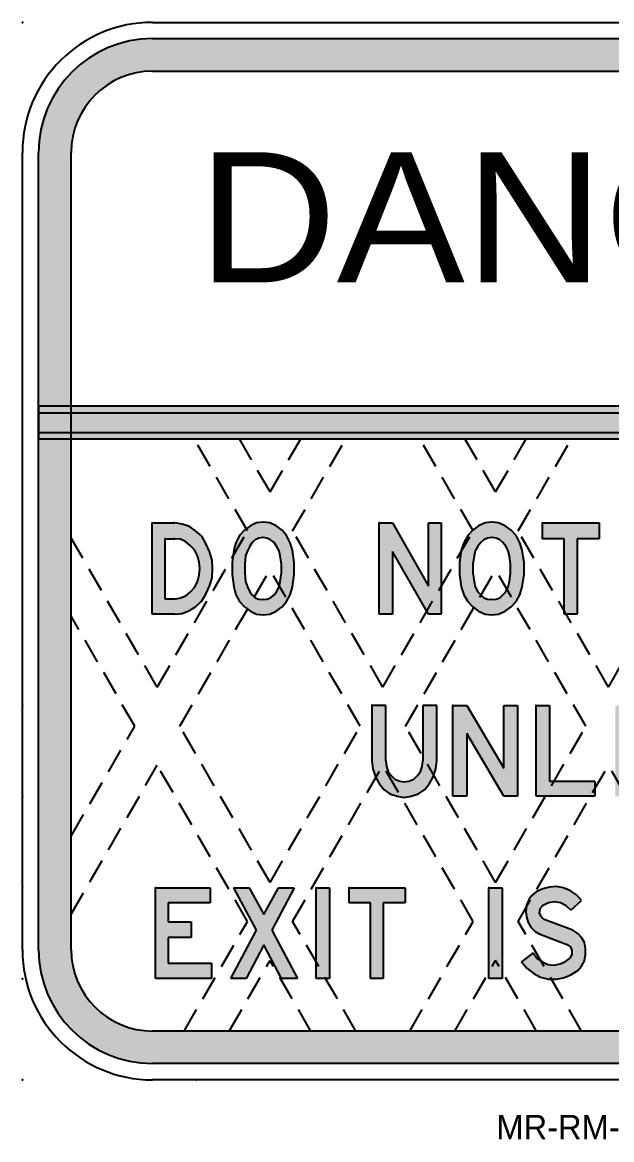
# Model space of a CAD drawing. Extents: x 221 to 341, y 153 to 268.
# Drawn here: x 221.3 to 281.7, y 153.3 to 267.7 of the extents above; entities that cross this region are included whole.
import ezdxf
from ezdxf.enums import TextEntityAlignment as Align

# ---------------------------------------------------------------- set-up
doc = ezdxf.new("R2010")
doc.units = 0
doc.header["$MEASUREMENT"] = 0
doc.linetypes.add('CENTERX2', pattern=[101.60000000000001, 63.5, -12.7, 12.7, -12.7])
doc.linetypes.add('DASHED', pattern=[19.049999999999997, 12.7, -6.35])
doc.layers.get('0').update_dxf_attribs({"linetype": 'CONTINUOUS'})
for name, color, linetype in [('L35', 3, 'CONTINUOUS'), ('L50', 7, 'CONTINUOUS'), ('T25', 1, 'CONTINUOUS')]:
    doc.layers.add(name, color=color, linetype=linetype)
doc.styles.add('CSERIES', font='Cseries.shx')

msp = doc.modelspace()

# ---------------------------------------------------------------- hatches: boundary and pattern name
at = {"layer": 'T25', "linetype": 'CENTERX2'}
h = msp.add_hatch(color=256, dxfattribs=at)
edge = h.paths.add_edge_path(flags=16)
edge.add_line((226.3393617570617, 172.7189324006783), (226.3393617570617, 254.3862657340115))
edge.add_arc((234.6723617570618, 254.3862657340115), 8.333, 90, 180, ccw=False)
edge.add_line((234.6723617570618, 262.7192657340115), (328.0063617570617, 262.7192657340115))
edge.add_arc((328.0063617570617, 254.3862657340115), 8.333, 0, 90, ccw=False)
edge.add_line((336.3393617570617, 254.3862657340115), (336.3393617570617, 172.7189324006782))
edge.add_arc((328.0063617570617, 172.7189324006782), 8.333, -90, 0, ccw=False)
edge.add_line((328.0063617570617, 164.3859324006782), (234.6723617570617, 164.3859324006783))
edge.add_arc((234.6723617570617, 172.7189324006783), 8.332999999999998, 180, 270, ccw=False)
edge = h.paths.add_edge_path()
edge.add_line((223.0063617570617, 172.7189324006783), (223.0063617570617, 254.3862657340115))
edge.add_arc((234.6723617570618, 254.3862657340115), 11.666, 90, 180, ccw=False)
edge.add_line((234.6723617570618, 266.0522657340115), (328.0063617570617, 266.0522657340115))
edge.add_arc((328.0063617570617, 254.3862657340115), 11.666, 0, 90, ccw=False)
edge.add_line((339.6723617570618, 254.3862657340115), (339.6723617570618, 172.7189324006782))
edge.add_arc((328.0063617570617, 172.7189324006782), 11.666, -90, 0, ccw=False)
edge.add_line((328.0063617570617, 161.0529324006782), (234.6723617570617, 161.0529324006783))
edge.add_arc((234.6723617570617, 172.7189324006783), 11.666, 180, 270, ccw=False)
edge = h.paths.add_edge_path(flags=0)
edge.add_line((226.3393617570618, 227.7192657340116), (336.3393617570617, 227.7192657340115))
edge.add_line((226.3393617570618, 225.7192657340116), (336.3393617570617, 225.7192657340115))
msp.add_hatch(color=256, dxfattribs=at).paths.add_polyline_path([(223.0063617570618, 225.0530157340116), (339.6723617570618, 225.0530157340116), (339.6723617570618, 228.3863157340115), (223.0063617570618, 228.3863157340115)])
h = msp.add_hatch(color=256, dxfattribs=at)
h.paths.add_polyline_path([(239.0749352959438, 215.6328437416016), (238.4510634745666, 216.0695540165657), (237.7024172889141, 216.3191027451166), (236.953771103262, 216.4438771093918), (236.8913839211241, 216.4438771093918), (234.6454453641668, 216.4438771093918), (234.6454453641668, 207.0857997887367), (236.9537711032614, 207.0857997887367), (237.7024172889142, 207.1481869708744), (238.4510634745666, 207.4601228815629), (239.0749352959436, 207.8344459743891), (239.6988071173207, 208.4583177957662), (240.1355173922844, 209.1445767992806), (240.5098404851108, 209.9556101670711), (240.7593892136615, 210.8290307169987), (240.8217763957992, 211.7648384490645), (240.7593892136614, 212.6382589989921), (240.5098404851108, 213.5116795489196), (240.1355173922848, 214.3227129167098), (239.6988071173207, 215.0713591023625)])
h.paths.add_polyline_path([(235.9555761890586, 214.8218103738116), (236.9537711032619, 214.8218103738116), (237.515255742501, 214.759423191674), (238.0767403817403, 214.5098744631232), (238.5134506567046, 214.1355513702968), (238.9501609316683, 213.698841095333), (239.2620968423567, 213.0749692739559), (239.4492583887698, 212.451097452579), (239.5116455709075, 211.7648384490642), (239.4492583887698, 211.0785794455497), (239.2620968423567, 210.392320442035), (238.9501609316683, 209.8308358027957), (238.5134506567043, 209.3317383456939), (238.0767403817404, 208.9574152528678), (237.5152557425011, 208.7702537064547), (236.9537711032617, 208.6454793421793), (235.9555761890586, 208.6454793421793)], flags=16)
h.paths.add_polyline_path([(244.3884137490845, 215.6194968592592), (244.2644497344228, 215.8342088309636), (244.0659098669597, 215.6952309237395), (243.5668124098581, 215.1337462845001), (243.1924893170319, 214.3851000988479), (243.0053277706188, 213.6364539131951), (242.9217281041697, 213.0791228035347)], flags=16)
h.paths.add_polyline_path([(244.8769432347499, 214.4474872809855), (245.1888791454384, 214.6970360095363), (245.5632022382645, 214.8841975559494), (245.9999125132285, 214.946584738087), (246.3742356060547, 214.8841975559494), (246.7485586988806, 214.6970360095364), (247.1228817917069, 214.4474872809856), (247.3724305202578, 214.0731641881593), (247.6219792488085, 213.5740667310576), (247.7467536130839, 213.0749692739562), (247.8715279773594, 212.2015487240283), (247.8715279773594, 211.3281281741004), (247.746753613084, 210.4547076241726), (247.6421289785011, 209.9838967685492), (248.4621087830075, 208.5636500859636), (248.7449485272872, 209.082189617143), (248.994497255838, 209.8932229849331), (249.1816588022511, 211.1409666276871), (249.1816588022512, 212.3887102704411), (248.994497255838, 213.6364539131956), (248.7449485272875, 214.3851000988472), (248.370625434461, 215.1337462845003), (247.933915159497, 215.6952309237395), (247.3100433381206, 216.1319411987034), (246.6861715167431, 216.4438771093918), (245.9999125132284, 216.5062642915295), (245.3136535097137, 216.4438771093918), (244.6897816883368, 216.1319411987035), (244.2644497344228, 215.8342088309637), (244.3884137490845, 215.6194968592592), (242.9217281041697, 213.0791228035347), (242.8181662242057, 212.3887102704413), (242.8181662242057, 211.1409666276872), (243.0053277706189, 209.8932229849326), (243.1924893170319, 209.0821896171431), (243.5668124098579, 208.3959306136287), (244.0659098669597, 207.8344459743892), (244.3839715711811, 207.6118027814342), (245.1026106586528, 208.8565221932402), (244.8769432347498, 209.0821896171427), (244.6273945061989, 209.394125527832), (244.3778457776482, 209.8932229849333), (244.1906842312351, 210.4547076241727), (244.1282970490974, 211.3281281741005), (244.1282970490974, 212.2015487240281), (244.1906842312351, 213.0749692739562), (244.377845777648, 213.5740667310574), (244.627394506199, 214.0731641881591)])
h.paths.add_polyline_path([(248.3706254344611, 208.3959306136286), (248.4621087830075, 208.5636500859636), (247.6421289785011, 209.9838967685491), (247.6219792488086, 209.8932229849333), (247.3724305202579, 209.3941255278317), (247.1228817917071, 209.0821896171432), (246.7485586988809, 208.7702537064547), (246.3742356060546, 208.6454793421793), (245.9999125132284, 208.5830921600415), (245.5632022382644, 208.6454793421793), (245.1888791454384, 208.7702537064547), (245.1026106586528, 208.8565221932402), (244.3839715711811, 207.6118027814342), (244.6897816883371, 207.3977356994251), (245.3136535097137, 207.0857997887367), (245.9999125132286, 207.023412606599), (246.6861715167431, 207.0857997887367), (247.3100433381202, 207.3977356994253), (247.9339151594972, 207.8344459743892)])
h = msp.add_hatch(color=256, dxfattribs=at)
h.paths.add_polyline_path([(259.225995126421, 213.51167954892), (262.7319067117964, 207.3911898320781), (264.2169696974371, 209.9633943756478), (264.2169696974371, 216.4438771093918), (262.9068388725453, 216.4438771093918), (262.9068388725453, 209.955610167071), (259.225995126421, 216.4438771093919), (257.8534771193915, 216.4438771093918), (257.8534771193915, 207.0857997887367), (259.225995126421, 207.0857997887367)])
h.paths.add_polyline_path([(264.2169696974371, 209.9633943756478), (262.7319067117963, 207.3911898320781), (262.9068388725453, 207.0857997887367), (264.2169696974371, 207.0857997887368)])
h.paths.add_polyline_path([(267.4611031685974, 212.2015487240283), (267.5858775328729, 213.0749692739562), (267.7106518971484, 213.5740667310578), (267.9602006256991, 214.0731641881592), (268.2721365363876, 214.4474872809854), (268.5840724470762, 214.6970360095363), (268.9583955399023, 214.8841975559493), (269.395105814866, 214.946584738087), (269.8318160898302, 214.8841975559493), (270.2061391826562, 214.6970360095364), (270.518075093345, 214.4474872809854), (270.8300110040333, 214.0731641881592), (271.0795597325841, 213.5740667310579), (271.2043340968595, 213.0749692739562), (271.329108461135, 212.2015487240278), (271.329108461135, 211.3281281741004), (271.2043340968596, 210.4547076241727), (271.0795597325841, 209.8932229849332), (270.9445191663006, 209.623141852366), (271.7465855518544, 208.2339221215437), (271.8905931003742, 208.3959306136284), (272.2649161932005, 209.0821896171431), (272.5144649217513, 209.8932229849333), (272.7016264681644, 211.1409666276871), (272.7016264681644, 212.3887102704411), (272.5144649217513, 213.6364539131954), (272.2649161932005, 214.3851000988476), (271.8905931003744, 215.1337462845), (271.3914956432726, 215.6952309237395), (270.7676238218958, 216.1319411987033), (270.081364818381, 216.4438771093919), (269.3951058148662, 216.5062642915296), (268.7088468113515, 216.4438771093918), (268.0225878078368, 216.1319411987034), (267.4611031685974, 215.6952309237394), (267.4475802801171, 215.6800176741989), (267.4825219889141, 215.619496859259), (266.2540321192695, 213.4916899884507), (266.0885851615681, 212.3887102704415), (266.0885851615681, 211.1409666276873), (266.2757467079812, 209.893222984933), (266.525295436532, 209.0821896171434), (266.962005711496, 208.3959306136285), (267.4611031685977, 207.834445974389), (267.5615273974187, 207.7563382408615), (268.3069236798044, 209.0474024737264), (268.2721365363876, 209.0821896171432), (267.960200625699, 209.3941255278318), (267.7106518971482, 209.8932229849333), (267.5858775328729, 210.454707624173), (267.4611031685975, 211.3281281741002)])
h.paths.add_polyline_path([(271.7465855518544, 208.2339221215436), (270.9445191663005, 209.623141852366), (270.8300110040333, 209.3941255278316), (270.5180750933448, 209.0821896171432), (270.2061391826562, 208.7702537064546), (269.8318160898301, 208.6454793421793), (269.3951058148663, 208.5830921600416), (268.9583955399023, 208.6454793421793), (268.5840724470762, 208.7702537064546), (268.3069236798044, 209.0474024737264), (267.5615273974187, 207.7563382408616), (268.0225878078367, 207.3977356994252), (268.7088468113515, 207.0857997887367), (269.3951058148662, 207.023412606599), (270.081364818381, 207.0857997887367), (270.7676238218957, 207.3977356994253), (271.3914956432726, 207.8344459743892)])
h.paths.add_polyline_path([(267.4825219889142, 215.619496859259), (267.4475802801171, 215.680017674199), (266.9620057114958, 215.1337462845001), (266.525295436532, 214.3851000988477), (266.2757467079812, 213.6364539131952), (266.2540321192695, 213.4916899884508)], flags=16)
h = msp.add_hatch(color=256, dxfattribs=at)
h.paths.add_polyline_path([(274.5732419322954, 214.8218103738116), (274.5732419322954, 216.4438771093918), (280.3752498711016, 216.4438771093918), (280.3752498711016, 214.8218103738116), (278.1293113141443, 214.8218103738116), (278.1293113141443, 207.0857997887367), (276.8191804892526, 207.0857997887367), (276.8191804892526, 214.8218103738116)])
h.paths.add_polyline_path([(313.2532948576699, 207.0857997887367), (313.2532948576699, 216.4438771093918), (319.0553027964761, 216.4438771093918), (319.0553027964761, 214.8218103738116), (314.6258128646994, 214.8218103738116), (314.6258128646994, 212.8878077275429), (317.1213001502074, 212.8878077275429), (317.1213001502074, 211.2657409919627), (314.6258128646994, 211.2657409919627), (314.6258128646994, 208.6454793421793), (319.2424643428892, 208.6454793421793), (319.2424643428892, 207.0857997887367)])
h.paths.add_polyline_path([(305.2677355440442, 214.8218103738116), (305.2677355440442, 216.4438771093918), (311.2569050292635, 216.4438771093918), (311.2569050292635, 214.8218103738116), (308.9485792901685, 214.8218103738116), (308.9485792901685, 207.0857997887367), (307.5760612831392, 207.0857997887367), (307.5760612831392, 214.8218103738116)])
h.paths.add_polyline_path([(296.9078531375923, 207.0857997887367), (296.9078531375923, 216.4438771093918), (298.2803711446217, 216.4438771093918), (302.0236020728838, 209.955610167071), (302.0236020728838, 216.4438771093918), (303.3961200799132, 216.4438771093918), (303.3961200799132, 207.0857997887367), (302.0236020728838, 207.0857997887367), (298.2803711446217, 213.5116795489199), (298.2803711446217, 207.0857997887367)])
h.paths.add_polyline_path([(288.9222938239666, 207.0857997887367), (288.9222938239666, 216.4438771093918), (294.6619145806351, 216.4438771093918), (294.6619145806351, 214.8218103738116), (290.294811830996, 214.8218103738116), (290.294811830996, 212.8878077275429), (292.7279119343663, 212.8878077275429), (292.7279119343663, 211.2657409919627), (290.294811830996, 211.2657409919627), (290.294811830996, 208.6454793421793), (294.8490761270482, 208.6454793421793), (294.8490761270482, 207.0857997887367)])
edge = h.paths.add_edge_path()
edge.add_line((274.5732419322954, 216.4438771093918), (274.5108547501577, 216.4438771093918))
edge.add_line((313.2532948576699, 216.4438771093918), (313.1909076755322, 216.4438771093918))
edge.add_line((305.2677355440442, 216.4438771093918), (305.2053483619065, 216.4438771093918))
edge.add_line((296.9078531375923, 216.4438771093918), (296.8454659554546, 216.4438771093918))
edge.add_line((288.9222938239666, 216.4438771093918), (288.8599066418289, 216.4438771093918))
h = msp.add_hatch(color=256, dxfattribs=at)
h.paths.add_polyline_path([(258.5397361229063, 197.7277224680816), (257.1048309337392, 197.7277224680816), (257.1048309337392, 192.0504888935511), (257.2296052980146, 191.2394555257605), (257.4791540265653, 190.4284221579705), (257.5170929557131, 190.3588674545329), (258.2448689457577, 191.6194124458189), (260.1273274215229, 188.358898722655), (260.4113515870372, 188.3072579652888), (261.1599977726898, 188.4320323295642), (261.9086439583421, 188.681581058115), (262.5325157797191, 189.1182913330789), (263.0316132368206, 189.7421631544557), (263.4059363296469, 190.4284221579706), (263.4564696074858, 190.5926553109468), (262.345354233306, 192.517163592097), (262.345354233306, 192.0504888935506), (262.2829670511683, 191.4890042543114), (262.0958055047552, 190.98990679721), (261.7838695940666, 190.5531965222459), (261.4095465012405, 190.1788734294198), (260.910449044139, 189.9917118830067), (260.4113515870375, 189.929324700869), (259.9746413120733, 189.9917118830067), (259.4755438549717, 190.1788734294198), (259.1012207621455, 190.5531965222459), (258.7892848514572, 190.9899067972099), (258.602123305044, 191.4890042543114), (258.5397361229063, 192.0504888935509)])
h.paths.add_polyline_path([(263.7802594224731, 197.7277224680816), (262.345354233306, 197.7277224680816), (262.345354233306, 192.5171635920968), (263.4564696074856, 190.5926553109466), (263.6554850581978, 191.2394555257609), (263.7802594224731, 192.0504888935508)])
h.paths.add_polyline_path([(258.2448689457577, 191.6194124458189), (257.5170929557131, 190.3588674545329), (257.8534771193916, 189.7421631544559), (258.3525745764931, 189.118291333079), (258.9764463978702, 188.6815810581151), (259.7250925835226, 188.4320323295642), (260.1273274215229, 188.358898722655)], flags=16)
h = msp.add_hatch(color=256, dxfattribs=at)
h.paths.add_polyline_path([(282.0597037888195, 188.4320323295642), (282.0597037888195, 197.7277224680816), (287.9240989097634, 197.7277224680816), (287.9240989097634, 196.1680429146391), (283.4322217958489, 196.1680429146391), (283.4322217958489, 194.2340402683704), (285.927709081357, 194.2340402683704), (285.927709081357, 192.6119735327902), (283.4322217958489, 192.6119735327902), (283.4322217958489, 189.9917118830067), (288.0488732740388, 189.9917118830067), (288.0488732740388, 188.4320323295642)])
h.paths.add_polyline_path([(273.9493701109184, 188.4320323295642), (273.9493701109184, 197.7277224680816), (275.3218881179478, 197.7277224680816), (275.3218881179478, 189.9917118830067), (279.9385395961377, 189.9917118830067), (279.9385395961377, 188.4320323295642)])
h.paths.add_polyline_path([(265.4023261580534, 188.4320323295642), (265.4023261580534, 197.7277224680816), (266.8372313472205, 197.7277224680816), (270.6428494576202, 191.3018427078984), (270.6428494576202, 197.7277224680816), (272.0153674646497, 197.7277224680816), (272.0153674646497, 188.4320323295642), (270.6428494576202, 188.4320323295642), (266.8372313472205, 194.8579120897474), (266.8372313472205, 188.4320323295642)])
edge = h.paths.add_edge_path()
edge.add_line((282.0597037888195, 197.7277224680816), (281.9973166066818, 197.7277224680816))
edge.add_line((273.9493701109184, 197.7277224680816), (273.8869829287807, 197.7277224680816))
edge.add_line((265.4023261580534, 197.7277224680816), (265.3399389759156, 197.7277224680816))
h = msp.add_hatch(color=256, dxfattribs=at)
h.paths.add_polyline_path([(254.7965051946442, 177.5142754554665), (254.7965051946442, 179.0739550089091), (260.5361259513127, 179.0739550089091), (260.5361259513127, 177.5142754554665), (258.2901873943555, 177.5142754554665), (258.2901873943555, 169.7782648703916), (256.9800565694637, 169.7782648703916), (256.9800565694637, 177.5142754554665)])
h.paths.add_polyline_path([(251.4275973592084, 169.7782648703916), (251.4275973592084, 179.0739550089091), (252.8001153662378, 179.0739550089091), (252.8001153662378, 169.7782648703916)])
h.paths.add_polyline_path([(245.3136535097137, 174.70685225927), (243.0053277706188, 179.0739550089091), (244.5650073240613, 179.0739550089091), (246.0622996953661, 176.3289189948502), (247.5595920666709, 179.0739550089091), (249.1816588022511, 179.0739550089091), (246.8733330631562, 174.70685225927), (249.4935947129397, 169.7782648703916), (247.8715279773594, 169.7782648703916), (246.0622996953661, 173.2095598879652), (244.2530714133728, 169.7782648703916), (242.6933918599303, 169.7782648703916)])
h.paths.add_polyline_path([(234.9573812748554, 169.7782648703916), (234.9573812748554, 179.0739550089091), (240.5722276672484, 179.0739550089091), (240.5722276672484, 177.5142754554665), (236.2675120997471, 177.5142754554665), (236.2675120997471, 175.5802728091978), (238.6382250209797, 175.5802728091978), (238.6382250209797, 173.9582060736176), (236.2675120997471, 173.9582060736176), (236.2675120997471, 171.3379444238342), (240.6970020315239, 171.3379444238342), (240.6970020315239, 169.7782648703916)])
h.paths.add_polyline_path([(269.0831699041777, 169.7782648703916), (269.0831699041777, 179.0739550089091), (270.4556879112072, 179.0739550089091), (270.4556879112072, 169.7782648703916)])
h.paths.add_polyline_path([(295.4105607662875, 169.7782648703916), (295.4105607662875, 179.0739550089091), (296.7830787733169, 179.0739550089091), (296.7830787733169, 171.3379444238342), (301.2749558872314, 171.3379444238342), (301.2749558872314, 169.7782648703916)])
h.paths.add_polyline_path([(313.8771666790469, 173.5214957986537), (315.0625231396633, 176.9527908162272), (316.2478796002796, 173.5214957986537)], flags=16)
h.paths.add_polyline_path([(312.5046486720175, 169.7782648703916), (311.0697434828504, 169.7782648703916), (314.3762641361485, 179.0739550089091), (315.8111693253156, 179.0739550089091), (319.0553027964761, 169.7782648703916), (317.620397607309, 169.7782648703916), (316.8093642395189, 171.8994290630735), (313.3156820398076, 171.8994290630735)])
h.paths.add_polyline_path([(303.2713457156378, 169.7782648703916), (303.2713457156378, 179.0739550089091), (308.9485792901685, 179.0739550089091), (308.9485792901685, 177.5142754554665), (304.5814765405295, 177.5142754554665), (304.5814765405295, 175.5802728091978), (307.0145766438998, 175.5802728091978), (307.0145766438998, 173.9582060736176), (304.5814765405295, 173.9582060736176), (304.5814765405295, 171.3379444238342), (309.073353654444, 171.3379444238342), (309.073353654444, 169.7782648703916)])
edge = h.paths.add_edge_path()
edge.add_line((254.7965051946442, 179.0739550089091), (254.7341180125065, 179.0739550089091))
edge.add_line((251.4275973592084, 179.0739550089091), (251.3652101770707, 179.0739550089091))
edge.add_line((243.0053277706188, 179.0739550089091), (242.9429405884811, 179.0739550089091))
edge.add_line((234.9573812748554, 179.0739550089091), (234.8949940927177, 179.0739550089091))
edge.add_line((269.0831699041777, 179.0739550089091), (269.0207827220401, 179.0739550089091))
edge.add_line((295.4105607662875, 179.0739550089091), (295.3481735841498, 179.0739550089091))
edge.add_line((315.0625231396633, 176.9527908162272), (315.0001359575256, 176.9527908162272))
edge.add_line((311.0697434828504, 169.7782648703916), (311.0073563007127, 169.7782648703916))
edge.add_line((303.2713457156378, 179.0739550089091), (303.2089585335001, 179.0739550089091))
h = msp.add_hatch(color=256, dxfattribs=at)
h.paths.add_polyline_path([(277.4430523106298, 178.7620190982205), (276.7567933071147, 179.0739550089091), (276.0081471214626, 179.1987293731844), (275.3218881179478, 179.1363421910468), (274.6356291144331, 178.9491806446337), (273.9493701109184, 178.6372447339452), (273.7402134670823, 178.4579676106571), (272.930201012475, 177.0549848845138), (272.8887880145775, 176.6408549055388), (272.9511751967152, 176.0793702662994), (273.1383367431284, 175.51788562706), (273.387885471679, 175.0187881699585), (273.8245957466429, 174.5820778949947), (274.2613060216069, 174.3325291664438), (277.1935035820787, 173.2095598879652), (277.5054394927673, 173.022398341552), (277.6302138570427, 172.6480752487259), (277.6302138570427, 172.2737521558996), (277.4430523106296, 171.8994290630735), (276.9439548535279, 171.5251059702472), (276.3824702142887, 171.2755572416964), (275.7585983929117, 171.150782877421), (275.1347265715347, 171.2131700595588), (274.5732419322952, 171.4627187881095), (274.4560279105029, 171.5408614693044), (275.509682787759, 169.715877688254), (275.9457599393248, 169.715877688254), (276.7567933071149, 169.8406520525293), (277.5054394927673, 170.1525879632179), (278.1916984962821, 170.5892982381818), (278.5660215891082, 171.0260085131456), (278.8779574997968, 171.587493152385), (279.0027318640722, 172.211364973762), (279.0027318640721, 172.8352367951389), (278.8779574997968, 173.4591086165159), (278.5660215891082, 173.9582060736177), (278.191698496282, 174.3949163485815), (277.6926010391805, 174.7068522592701), (274.7604034787087, 175.8298215377485), (274.44846756802, 176.0793702662993), (274.2613060216069, 176.4536933591257), (274.3236932037447, 176.8904036340896), (274.5732419322953, 177.202339544778), (275.1971137536724, 177.5142754554665), (275.8209855750494, 177.639049819742), (276.4448573964266, 177.5142754554665), (277.0063420356657, 177.2023395447781), (277.5054394927673, 176.7656292698141), (278.5660215891082, 177.7638241840173), (278.0669241320065, 178.3253088232567)])
h.paths.add_polyline_path([(274.4560279105027, 171.5408614693046), (274.0117572930562, 171.8370418809358), (273.63743420023, 172.3985265201751), (272.4520777396135, 171.4627187881096), (273.013562378853, 170.7764597845949), (273.6998213823678, 170.2773623274932), (274.3860803858821, 169.9030392346671), (275.1971137536724, 169.715877688254), (275.509682787759, 169.7158776882539)])

# ---------------------------------------------------------------- linework, layer by layer
at = {"color": 1}
for p, q in [((234.6454453641668, 216.4438771093918), (234.5830581820292, 216.4438771093918)), ((234.6454453641668, 216.4438771093918), (236.9537711032618, 216.4438771093918)), ((234.6454453641668, 207.0857997887367), (234.6454453641668, 216.4438771093918)), ((236.9537711032618, 216.4438771093918), (236.8913839211241, 216.4438771093918)), ((236.9537711032618, 216.4438771093918), (236.8913839211241, 216.4438771093918)), ((237.7024172889142, 216.3191027451165), (236.9537711032618, 216.4438771093918)), ((245.3136535097137, 216.4438771093918), (244.6897816883367, 216.1319411987034)), ((245.9999125132284, 216.5062642915296), (245.3136535097137, 216.4438771093918)), ((245.9999125132284, 216.5062642915296), (245.9375253310907, 216.5062642915296)), ((246.6861715167431, 216.4438771093918), (245.9999125132284, 216.5062642915296)), ((247.3100433381201, 216.1319411987034), (246.6861715167431, 216.4438771093918)), ((257.8534771193915, 216.4438771093918), (257.7910899372539, 216.4438771093918)), ((257.8534771193915, 216.4438771093918), (259.225995126421, 216.4438771093918)), ((257.8534771193915, 207.0857997887367), (257.8534771193915, 216.4438771093918)), ((259.225995126421, 216.4438771093918), (262.9068388725453, 209.955610167071)), ((262.9068388725453, 209.955610167071), (262.9068388725453, 216.4438771093918)), ((262.9068388725453, 216.4438771093918), (264.2169696974371, 216.4438771093918)), ((264.2169696974371, 216.4438771093918), (264.2169696974371, 207.0857997887367)), ((268.7088468113515, 216.4438771093918), (268.0225878078368, 216.1319411987034)), ((269.3951058148662, 216.5062642915296), (268.7088468113515, 216.4438771093918)), ((269.3951058148662, 216.5062642915296), (269.3327186327285, 216.5062642915296)), ((270.081364818381, 216.4438771093918), (269.3951058148662, 216.5062642915296)), ((270.7676238218957, 216.1319411987034), (270.081364818381, 216.4438771093918)), ((274.5732419322954, 216.4438771093918), (274.5108547501577, 216.4438771093918)), ((274.5732419322954, 216.4438771093918), (280.3752498711016, 216.4438771093918)), ((274.5732419322954, 214.8218103738116), (274.5732419322954, 216.4438771093918)), ((280.3752498711016, 216.4438771093918), (280.3752498711016, 214.8218103738116)), ((238.4510634745666, 216.0695540165657), (237.7024172889142, 216.3191027451165)), ((239.0749352959436, 215.6328437416017), (238.4510634745666, 216.0695540165657)), ((239.6988071173206, 215.0713591023625), (239.0749352959436, 215.6328437416017)), ((244.0659098669597, 215.6952309237395), (243.5668124098581, 215.1337462845001)), ((244.6897816883367, 216.1319411987034), (244.0659098669597, 215.6952309237395)), ((247.9339151594971, 215.6952309237395), (247.3100433381201, 216.1319411987034)), ((248.370625434461, 215.1337462845001), (247.9339151594971, 215.6952309237395)), ((267.4611031685975, 215.6952309237395), (266.9620057114959, 215.1337462845001)), ((268.0225878078368, 216.1319411987034), (267.4611031685975, 215.6952309237395)), ((271.3914956432727, 215.6952309237395), (270.7676238218957, 216.1319411987034)), ((271.8905931003742, 215.1337462845001), (271.3914956432727, 215.6952309237395)), ((235.9555761890586, 214.8218103738116), (235.8931890069209, 214.8218103738116)), ((235.9555761890586, 214.8218103738116), (236.9537711032618, 214.8218103738116)), ((235.9555761890586, 208.6454793421793), (235.9555761890586, 214.8218103738116)), ((236.9537711032618, 214.8218103738116), (236.8913839211241, 214.8218103738116)), ((236.9537711032618, 214.8218103738116), (236.8913839211241, 214.8218103738116)), ((237.5152557425011, 214.7594231916739), (236.9537711032618, 214.8218103738116)), ((238.0767403817404, 214.5098744631231), (237.5152557425011, 214.7594231916739)), ((238.5134506567043, 214.1355513702969), (238.0767403817404, 214.5098744631231)), ((238.9501609316682, 213.698841095333), (238.5134506567043, 214.1355513702969)), ((240.1355173922845, 214.32271291671), (239.6988071173206, 215.0713591023625)), ((240.5098404851107, 213.5116795489199), (240.1355173922845, 214.32271291671)), ((243.1924893170319, 214.3851000988477), (243.0053277706188, 213.6364539131953)), ((243.5668124098581, 215.1337462845001), (243.1924893170319, 214.3851000988477)), ((243.5668124098581, 215.1337462845001), (243.5044252277204, 215.1337462845001)), ((244.627394506199, 214.0731641881592), (244.3778457776482, 213.5740667310576)), ((244.627394506199, 214.0731641881592), (244.5650073240613, 214.0731641881592)), ((244.8769432347498, 214.4474872809855), (244.627394506199, 214.0731641881592)), ((245.1888791454383, 214.6970360095362), (244.8769432347498, 214.4474872809855)), ((245.5632022382645, 214.8841975559494), (245.1888791454383, 214.6970360095362)), ((245.9999125132284, 214.946584738087), (245.5632022382645, 214.8841975559494)), ((245.9999125132284, 214.946584738087), (245.9375253310907, 214.946584738087)), ((246.3742356060546, 214.8841975559494), (245.9999125132284, 214.946584738087)), ((246.7485586988808, 214.6970360095362), (246.3742356060546, 214.8841975559494)), ((247.122881791707, 214.4474872809855), (246.7485586988808, 214.6970360095362)), ((247.3724305202578, 214.0731641881592), (247.122881791707, 214.4474872809855)), ((247.3724305202578, 214.0731641881592), (247.3100433381201, 214.0731641881592)), ((247.6219792488086, 213.5740667310576), (247.3724305202578, 214.0731641881592)), ((248.370625434461, 215.1337462845001), (248.3082382523233, 215.1337462845001)), ((248.7449485272872, 214.3851000988477), (248.370625434461, 215.1337462845001)), ((248.994497255838, 213.6364539131953), (248.7449485272872, 214.3851000988477)), ((266.525295436532, 214.3851000988477), (266.2757467079812, 213.6364539131953)), ((266.9620057114959, 215.1337462845001), (266.525295436532, 214.3851000988477)), ((266.9620057114959, 215.1337462845001), (266.8996185293582, 215.1337462845001)), ((267.9602006256991, 214.0731641881592), (267.7106518971483, 213.5740667310576)), ((267.9602006256991, 214.0731641881592), (267.8978134435614, 214.0731641881592)), ((268.2721365363876, 214.4474872809855), (267.9602006256991, 214.0731641881592)), ((268.5840724470761, 214.6970360095362), (268.2721365363876, 214.4474872809855)), ((268.9583955399023, 214.8841975559494), (268.5840724470761, 214.6970360095362)), ((269.3951058148662, 214.946584738087), (268.9583955399023, 214.8841975559494)), ((269.3951058148662, 214.946584738087), (269.3327186327285, 214.946584738087)), ((269.8318160898301, 214.8841975559494), (269.3951058148662, 214.946584738087)), ((270.2061391826563, 214.6970360095362), (269.8318160898301, 214.8841975559494)), ((270.5180750933448, 214.4474872809855), (270.2061391826563, 214.6970360095362)), ((270.8300110040333, 214.0731641881592), (270.5180750933448, 214.4474872809855)), ((270.8300110040333, 214.0731641881592), (270.7676238218957, 214.0731641881592)), ((271.0795597325841, 213.5740667310576), (270.8300110040333, 214.0731641881592)), ((271.8905931003742, 215.1337462845001), (271.8282059182366, 215.1337462845001)), ((272.2649161932005, 214.3851000988477), (271.8905931003742, 215.1337462845001)), ((272.5144649217513, 213.6364539131953), (272.2649161932005, 214.3851000988477)), ((276.8191804892526, 214.8218103738116), (274.5732419322954, 214.8218103738116)), ((276.8191804892526, 207.0857997887367), (276.8191804892526, 214.8218103738116)), ((280.3752498711016, 214.8218103738116), (278.1293113141443, 214.8218103738116)), ((278.1293113141443, 214.8218103738116), (278.1293113141443, 207.0857997887367)), ((239.2620968423567, 213.074969273956), (238.9501609316682, 213.698841095333)), ((239.4492583887698, 212.451097452579), (239.2620968423567, 213.074969273956)), ((240.7593892136615, 212.6382589989921), (240.5098404851107, 213.5116795489199)), ((243.0053277706188, 213.6364539131953), (242.8181662242057, 212.3887102704413)), ((243.0053277706188, 213.6364539131953), (242.9429405884811, 213.6364539131953)), ((244.1906842312351, 213.074969273956), (244.1282970490974, 212.2015487240282)), ((244.1906842312351, 213.074969273956), (244.1282970490974, 213.074969273956)), ((244.3778457776482, 213.5740667310576), (244.1906842312351, 213.074969273956)), ((247.746753613084, 213.074969273956), (247.6219792488086, 213.5740667310576)), ((247.746753613084, 213.074969273956), (247.6843664309463, 213.074969273956)), ((247.8715279773594, 212.2015487240282), (247.746753613084, 213.074969273956)), ((248.994497255838, 213.6364539131953), (248.9321100737004, 213.6364539131953)), ((249.1816588022511, 212.3887102704413), (248.994497255838, 213.6364539131953)), ((262.9068388725453, 207.0857997887367), (259.225995126421, 213.5116795489199)), ((259.225995126421, 213.5116795489199), (259.225995126421, 207.0857997887367)), ((266.2757467079812, 213.6364539131953), (266.0885851615681, 212.3887102704413)), ((266.2757467079812, 213.6364539131953), (266.2133595258435, 213.6364539131953)), ((267.5858775328729, 213.074969273956), (267.4611031685975, 212.2015487240282)), ((267.5858775328729, 213.074969273956), (267.5234903507352, 213.074969273956)), ((267.7106518971483, 213.5740667310576), (267.5858775328729, 213.074969273956)), ((271.2043340968596, 213.074969273956), (271.0795597325841, 213.5740667310576)), ((271.2043340968596, 213.074969273956), (271.1419469147219, 213.074969273956)), ((271.329108461135, 212.2015487240282), (271.2043340968596, 213.074969273956)), ((272.5144649217513, 213.6364539131953), (272.4520777396136, 213.6364539131953)), ((272.7016264681644, 212.3887102704413), (272.5144649217513, 213.6364539131953)), ((239.5116455709075, 211.7648384490643), (239.4492583887698, 212.451097452579)), ((239.4492583887698, 211.0785794455496), (239.5116455709075, 211.7648384490643)), ((239.5116455709075, 211.7648384490643), (239.4492583887698, 211.7648384490643)), ((240.8217763957992, 211.7648384490643), (240.7593892136615, 212.6382589989921)), ((240.7593892136615, 210.8290307169988), (240.8217763957992, 211.7648384490643)), ((240.8217763957992, 211.7648384490643), (240.7593892136615, 211.7648384490643)), ((242.8181662242057, 212.3887102704413), (242.8181662242057, 211.1409666276873)), ((244.1282970490974, 212.2015487240282), (244.1282970490974, 211.3281281741004)), ((247.8715279773594, 211.3281281741004), (247.8715279773594, 212.2015487240282)), ((249.1816588022511, 211.1409666276873), (249.1816588022511, 212.3887102704413)), ((266.0885851615681, 212.3887102704413), (266.0885851615681, 211.1409666276873)), ((267.4611031685975, 212.2015487240282), (267.4611031685975, 211.3281281741004)), ((271.329108461135, 211.3281281741004), (271.329108461135, 212.2015487240282)), ((272.7016264681644, 211.1409666276873), (272.7016264681644, 212.3887102704413)), ((239.2620968423567, 210.3923204420349), (239.4492583887698, 211.0785794455496)), ((240.5098404851107, 209.955610167071), (240.7593892136615, 210.8290307169988)), ((242.8181662242057, 211.1409666276873), (243.0053277706188, 209.8932229849333)), ((244.1282970490974, 211.3281281741004), (244.1906842312351, 210.4547076241726)), ((247.746753613084, 210.4547076241726), (247.8715279773594, 211.3281281741004)), ((248.994497255838, 209.8932229849333), (249.1816588022511, 211.1409666276873)), ((266.0885851615681, 211.1409666276873), (266.2757467079812, 209.8932229849333)), ((267.4611031685975, 211.3281281741004), (267.5858775328729, 210.4547076241726)), ((271.2043340968596, 210.4547076241726), (271.329108461135, 211.3281281741004)), ((272.5144649217513, 209.8932229849333), (272.7016264681644, 211.1409666276873)), ((238.5134506567043, 209.331738345694), (238.9501609316682, 209.8308358027956)), ((238.9501609316682, 209.8308358027956), (239.2620968423567, 210.3923204420349)), ((240.1355173922845, 209.1445767992809), (240.5098404851107, 209.955610167071)), ((243.0053277706188, 209.8932229849333), (242.9429405884811, 209.8932229849333)), ((243.0053277706188, 209.8932229849333), (243.1924893170319, 209.0821896171432)), ((244.1906842312351, 210.4547076241726), (244.1282970490974, 210.4547076241726)), ((244.1906842312351, 210.4547076241726), (244.3778457776482, 209.8932229849333)), ((244.3778457776482, 209.8932229849333), (244.627394506199, 209.3941255278317)), ((247.3724305202578, 209.3941255278317), (247.6219792488086, 209.8932229849333)), ((247.6219792488086, 209.8932229849333), (247.746753613084, 210.4547076241726)), ((247.746753613084, 210.4547076241726), (247.6843664309463, 210.4547076241726)), ((248.7449485272872, 209.0821896171432), (248.994497255838, 209.8932229849333)), ((248.994497255838, 209.8932229849333), (248.9321100737004, 209.8932229849333)), ((266.2757467079812, 209.8932229849333), (266.2133595258435, 209.8932229849333)), ((266.2757467079812, 209.8932229849333), (266.525295436532, 209.0821896171432)), ((267.5858775328729, 210.4547076241726), (267.5234903507352, 210.4547076241726)), ((267.5858775328729, 210.4547076241726), (267.7106518971483, 209.8932229849333)), ((267.7106518971483, 209.8932229849333), (267.9602006256991, 209.3941255278317)), ((270.8300110040333, 209.3941255278317), (271.0795597325841, 209.8932229849333)), ((271.0795597325841, 209.8932229849333), (271.2043340968596, 210.4547076241726)), ((271.2043340968596, 210.4547076241726), (271.1419469147219, 210.4547076241726)), ((272.2649161932005, 209.0821896171432), (272.5144649217513, 209.8932229849333)), ((272.5144649217513, 209.8932229849333), (272.4520777396136, 209.8932229849333)), ((236.9537711032618, 208.6454793421793), (235.9555761890586, 208.6454793421793)), ((236.9537711032618, 208.6454793421793), (237.5152557425011, 208.7702537064547)), ((237.5152557425011, 208.7702537064547), (238.0767403817404, 208.9574152528677)), ((238.0767403817404, 208.9574152528677), (238.5134506567043, 209.331738345694)), ((239.0749352959436, 207.8344459743892), (239.6988071173206, 208.4583177957662)), ((239.6988071173206, 208.4583177957662), (240.1355173922845, 209.1445767992809)), ((243.1924893170319, 209.0821896171432), (243.5668124098581, 208.3959306136285)), ((243.5668124098581, 208.3959306136285), (243.5044252277204, 208.3959306136285)), ((243.5668124098581, 208.3959306136285), (244.0659098669597, 207.8344459743892)), ((244.627394506199, 209.3941255278317), (244.5650073240613, 209.3941255278317)), ((244.627394506199, 209.3941255278317), (244.8769432347498, 209.0821896171432)), ((244.8769432347498, 209.0821896171432), (245.1888791454383, 208.7702537064547)), ((245.1888791454383, 208.7702537064547), (245.5632022382645, 208.6454793421793)), ((245.5632022382645, 208.6454793421793), (245.9999125132284, 208.5830921600416)), ((245.9999125132284, 208.5830921600416), (245.9375253310907, 208.5830921600416)), ((245.9999125132284, 208.5830921600416), (246.3742356060546, 208.6454793421793)), ((246.3742356060546, 208.6454793421793), (246.7485586988808, 208.7702537064547)), ((246.7485586988808, 208.7702537064547), (247.122881791707, 209.0821896171432)), ((247.122881791707, 209.0821896171432), (247.3724305202578, 209.3941255278317)), ((247.3724305202578, 209.3941255278317), (247.3100433381201, 209.3941255278317)), ((247.9339151594971, 207.8344459743892), (248.370625434461, 208.3959306136285)), ((248.370625434461, 208.3959306136285), (248.3082382523233, 208.3959306136285)), ((248.370625434461, 208.3959306136285), (248.7449485272872, 209.0821896171432)), ((266.525295436532, 209.0821896171432), (266.9620057114959, 208.3959306136285)), ((266.9620057114959, 208.3959306136285), (266.8996185293582, 208.3959306136285)), ((266.9620057114959, 208.3959306136285), (267.4611031685975, 207.8344459743892)), ((267.9602006256991, 209.3941255278317), (267.8978134435614, 209.3941255278317)), ((267.9602006256991, 209.3941255278317), (268.2721365363876, 209.0821896171432)), ((268.2721365363876, 209.0821896171432), (268.5840724470761, 208.7702537064547)), ((268.5840724470761, 208.7702537064547), (268.9583955399023, 208.6454793421793)), ((268.9583955399023, 208.6454793421793), (269.3951058148662, 208.5830921600416)), ((269.3951058148662, 208.5830921600416), (269.3327186327285, 208.5830921600416)), ((269.3951058148662, 208.5830921600416), (269.8318160898301, 208.6454793421793)), ((269.8318160898301, 208.6454793421793), (270.2061391826563, 208.7702537064547)), ((270.2061391826563, 208.7702537064547), (270.5180750933448, 209.0821896171432)), ((270.5180750933448, 209.0821896171432), (270.8300110040333, 209.3941255278317)), ((270.8300110040333, 209.3941255278317), (270.7676238218957, 209.3941255278317)), ((271.3914956432727, 207.8344459743892), (271.8905931003742, 208.3959306136285)), ((271.8905931003742, 208.3959306136285), (271.8282059182366, 208.3959306136285)), ((271.8905931003742, 208.3959306136285), (272.2649161932005, 209.0821896171432)), ((237.7024172889142, 207.1481869708744), (238.4510634745666, 207.4601228815629)), ((238.4510634745666, 207.4601228815629), (239.0749352959436, 207.8344459743892)), ((244.0659098669597, 207.8344459743892), (244.6897816883367, 207.3977356994253)), ((244.6897816883367, 207.3977356994253), (245.3136535097137, 207.0857997887367)), ((246.6861715167431, 207.0857997887367), (247.3100433381201, 207.3977356994253)), ((247.3100433381201, 207.3977356994253), (247.9339151594971, 207.8344459743892)), ((267.4611031685975, 207.8344459743892), (268.0225878078368, 207.3977356994253)), ((268.0225878078368, 207.3977356994253), (268.7088468113515, 207.0857997887367)), ((270.081364818381, 207.0857997887367), (270.7676238218957, 207.3977356994253)), ((270.7676238218957, 207.3977356994253), (271.3914956432727, 207.8344459743892)), ((236.9537711032618, 207.0857997887367), (234.6454453641668, 207.0857997887367)), ((236.9537711032618, 207.0857997887367), (237.7024172889142, 207.1481869708744)), ((245.3136535097137, 207.0857997887367), (245.9999125132284, 207.023412606599)), ((245.9999125132284, 207.023412606599), (246.6861715167431, 207.0857997887367)), ((259.225995126421, 207.0857997887367), (257.8534771193915, 207.0857997887367)), ((264.2169696974371, 207.0857997887367), (262.9068388725453, 207.0857997887367)), ((268.7088468113515, 207.0857997887367), (269.3951058148662, 207.023412606599)), ((269.3951058148662, 207.023412606599), (270.081364818381, 207.0857997887367)), ((278.1293113141443, 207.0857997887367), (276.8191804892526, 207.0857997887367)), ((257.1048309337392, 197.7277224680816), (257.0424437516015, 197.7277224680816)), ((257.1048309337392, 197.7277224680816), (257.1048309337392, 192.0504888935508)), ((258.5397361229063, 197.7277224680816), (257.1048309337392, 197.7277224680816)), ((258.5397361229063, 192.0504888935508), (258.5397361229063, 197.7277224680816)), ((263.7802594224731, 197.7277224680816), (262.345354233306, 197.7277224680816)), ((262.345354233306, 197.7277224680816), (262.345354233306, 192.0504888935508)), ((263.7802594224731, 192.0504888935508), (263.7802594224731, 197.7277224680816)), ((265.4023261580534, 197.7277224680816), (265.3399389759156, 197.7277224680816)), ((265.4023261580534, 197.7277224680816), (266.8372313472205, 197.7277224680816)), ((265.4023261580534, 188.4320323295642), (265.4023261580534, 197.7277224680816)), ((266.8372313472205, 197.7277224680816), (270.6428494576202, 191.3018427078984)), ((270.6428494576202, 191.3018427078984), (270.6428494576202, 197.7277224680816)), ((270.6428494576202, 197.7277224680816), (272.0153674646497, 197.7277224680816)), ((272.0153674646497, 197.7277224680816), (272.0153674646497, 188.4320323295642)), ((273.9493701109184, 197.7277224680816), (273.8869829287807, 197.7277224680816)), ((273.9493701109184, 197.7277224680816), (275.3218881179478, 197.7277224680816)), ((273.9493701109184, 188.4320323295642), (273.9493701109184, 197.7277224680816)), ((275.3218881179478, 197.7277224680816), (275.3218881179478, 189.9917118830067)), ((270.6428494576202, 188.4320323295642), (266.8372313472205, 194.8579120897474)), ((266.8372313472205, 194.8579120897474), (266.8372313472205, 188.4320323295642)), ((257.1048309337392, 192.0504888935508), (257.2296052980146, 191.2394555257607)), ((257.2296052980146, 191.2394555257607), (257.4791540265654, 190.4284221579706)), ((258.5397361229063, 192.0504888935508), (258.602123305044, 191.4890042543115)), ((258.602123305044, 191.4890042543115), (258.7892848514571, 190.9899067972099)), ((262.0958055047552, 190.9899067972099), (262.2829670511683, 191.4890042543115)), ((262.345354233306, 192.0504888935508), (262.2829670511683, 192.0504888935508)), ((262.2829670511683, 191.4890042543115), (262.345354233306, 192.0504888935508)), ((262.345354233306, 192.0504888935508), (262.2829670511683, 192.0504888935508)), ((263.4059363296469, 190.4284221579706), (263.6554850581978, 191.2394555257607)), ((263.6554850581978, 191.2394555257607), (263.7802594224731, 192.0504888935508)), ((257.4791540265654, 190.4284221579706), (257.8534771193915, 189.7421631544559)), ((258.7892848514571, 190.9899067972099), (259.1012207621455, 190.553196522246)), ((259.1012207621455, 190.553196522246), (259.4755438549718, 190.1788734294198)), ((259.4755438549718, 190.1788734294198), (259.9746413120734, 189.9917118830067)), ((260.9104490441389, 189.9917118830067), (261.4095465012405, 190.1788734294198)), ((261.4095465012405, 190.1788734294198), (261.7838695940667, 190.553196522246)), ((261.7838695940667, 190.553196522246), (262.0958055047552, 190.9899067972099)), ((263.0316132368207, 189.7421631544559), (263.4059363296469, 190.4284221579706)), ((257.8534771193915, 189.7421631544559), (258.3525745764932, 189.1182913330789)), ((258.3525745764932, 189.1182913330789), (258.9764463978702, 188.681581058115)), ((259.9746413120734, 189.9917118830067), (260.4113515870373, 189.929324700869)), ((260.4113515870373, 189.929324700869), (260.9104490441389, 189.9917118830067)), ((261.9086439583421, 188.681581058115), (262.5325157797191, 189.1182913330789)), ((262.5325157797191, 189.1182913330789), (263.0316132368207, 189.7421631544559)), ((275.3218881179478, 189.9917118830067), (279.9385395961377, 189.9917118830067)), ((279.9385395961377, 189.9917118830067), (279.9385395961377, 188.4320323295642)), ((258.9764463978702, 188.681581058115), (259.7250925835226, 188.4320323295642)), ((259.7250925835226, 188.4320323295642), (260.4113515870373, 188.3072579652888)), ((260.4113515870373, 188.3072579652888), (261.1599977726897, 188.4320323295642)), ((261.1599977726897, 188.4320323295642), (261.9086439583421, 188.681581058115)), ((266.8372313472205, 188.4320323295642), (265.4023261580534, 188.4320323295642)), ((272.0153674646497, 188.4320323295642), (270.6428494576202, 188.4320323295642)), ((279.9385395961377, 188.4320323295642), (273.9493701109184, 188.4320323295642)), ((234.9573812748554, 179.0739550089091), (234.8949940927177, 179.0739550089091)), ((234.9573812748554, 179.0739550089091), (240.5722276672484, 179.0739550089091)), ((234.9573812748554, 169.7782648703916), (234.9573812748554, 179.0739550089091)), ((240.5722276672484, 179.0739550089091), (240.5722276672484, 177.5142754554665)), ((243.0053277706188, 179.0739550089091), (242.9429405884811, 179.0739550089091)), ((243.0053277706188, 179.0739550089091), (244.5650073240613, 179.0739550089091)), ((245.3136535097137, 174.70685225927), (243.0053277706188, 179.0739550089091)), ((244.5650073240613, 179.0739550089091), (246.0622996953661, 176.3289189948502)), ((246.0622996953661, 176.3289189948502), (247.5595920666709, 179.0739550089091)), ((249.1816588022511, 179.0739550089091), (246.8733330631562, 174.70685225927)), ((247.5595920666709, 179.0739550089091), (249.1816588022511, 179.0739550089091)), ((251.4275973592084, 179.0739550089091), (251.3652101770707, 179.0739550089091)), ((251.4275973592084, 179.0739550089091), (252.8001153662378, 179.0739550089091)), ((251.4275973592084, 169.7782648703916), (251.4275973592084, 179.0739550089091)), ((252.8001153662378, 179.0739550089091), (252.8001153662378, 169.7782648703916)), ((254.7965051946442, 179.0739550089091), (254.7341180125065, 179.0739550089091)), ((254.7965051946442, 179.0739550089091), (260.5361259513127, 179.0739550089091)), ((254.7965051946442, 177.5142754554665), (254.7965051946442, 179.0739550089091)), ((260.5361259513127, 179.0739550089091), (260.5361259513127, 177.5142754554665)), ((269.0831699041777, 179.0739550089091), (269.0207827220401, 179.0739550089091)), ((269.0831699041777, 179.0739550089091), (270.4556879112072, 179.0739550089091)), ((269.0831699041777, 169.7782648703916), (269.0831699041777, 179.0739550089091)), ((270.4556879112072, 179.0739550089091), (270.4556879112072, 169.7782648703916)), ((273.9493701109184, 178.6372447339452), (273.5126598359545, 178.262921641119)), ((274.6356291144331, 178.9491806446337), (273.9493701109184, 178.6372447339452)), ((275.3218881179478, 179.1363421910468), (274.6356291144331, 178.9491806446337)), ((276.0081471214625, 179.1987293731844), (275.3218881179478, 179.1363421910468)), ((276.7567933071149, 179.0739550089091), (276.0081471214625, 179.1987293731844)), ((277.4430523106296, 178.7620190982205), (276.7567933071149, 179.0739550089091)), ((278.0669241320066, 178.3253088232566), (277.4430523106296, 178.7620190982205)), ((240.5722276672484, 177.5142754554665), (236.2675120997471, 177.5142754554665)), ((236.2675120997471, 177.5142754554665), (236.2675120997471, 175.5802728091978)), ((256.9800565694637, 177.5142754554665), (254.7965051946442, 177.5142754554665)), ((256.9800565694637, 169.7782648703916), (256.9800565694637, 177.5142754554665)), ((260.5361259513127, 177.5142754554665), (258.2901873943555, 177.5142754554665)), ((258.2901873943555, 177.5142754554665), (258.2901873943555, 169.7782648703916)), ((273.2007239252659, 177.8262113661551), (272.9511751967152, 177.2647267269157)), ((273.5126598359545, 178.262921641119), (273.2007239252659, 177.8262113661551)), ((275.1971137536724, 177.5142754554665), (274.5732419322954, 177.2023395447781)), ((275.8209855750494, 177.639049819742), (275.1971137536724, 177.5142754554665)), ((276.4448573964264, 177.5142754554665), (275.8209855750494, 177.639049819742)), ((277.0063420356657, 177.2023395447781), (276.4448573964264, 177.5142754554665)), ((277.5054394927673, 176.7656292698141), (278.5660215891082, 177.7638241840173)), ((278.5660215891082, 177.7638241840173), (278.0669241320066, 178.3253088232566)), ((272.9511751967152, 177.2647267269157), (272.8887880145775, 176.6408549055387)), ((272.8887880145775, 176.6408549055387), (272.9511751967152, 176.0793702662994)), ((274.3236932037446, 176.8904036340895), (274.2613060216069, 176.4536933591256)), ((274.2613060216069, 176.4536933591256), (274.44846756802, 176.0793702662994)), ((274.5732419322954, 177.2023395447781), (274.3236932037446, 176.8904036340895)), ((274.5732419322954, 177.2023395447781), (274.5108547501577, 177.2023395447781)), ((277.5054394927673, 176.7656292698141), (277.0063420356657, 177.2023395447781)), ((236.2675120997471, 175.5802728091978), (238.6382250209797, 175.5802728091978)), ((238.6382250209797, 175.5802728091978), (238.6382250209797, 173.9582060736176)), ((272.9511751967152, 176.0793702662994), (273.1383367431283, 175.5178856270601)), ((273.1383367431283, 175.5178856270601), (273.3878854716791, 175.0187881699585)), ((274.44846756802, 176.0793702662994), (274.7604034787085, 175.8298215377486)), ((274.7604034787085, 175.8298215377486), (274.6980162965708, 175.8298215377486)), ((274.7604034787085, 175.8298215377486), (274.6980162965708, 175.8298215377486)), ((277.6926010391804, 174.70685225927), (274.7604034787085, 175.8298215377486)), ((242.6933918599303, 169.7782648703916), (245.3136535097137, 174.70685225927)), ((246.8733330631562, 174.70685225927), (249.4935947129397, 169.7782648703916)), ((273.3878854716791, 175.0187881699585), (273.824595746643, 174.5820778949946)), ((273.824595746643, 174.5820778949946), (274.2613060216069, 174.3325291664438)), ((274.2613060216069, 174.3325291664438), (277.1935035820788, 173.2095598879652)), ((278.191698496282, 174.3949163485815), (277.6926010391804, 174.70685225927)), ((278.5660215891082, 173.9582060736176), (278.191698496282, 174.3949163485815)), ((238.6382250209797, 173.9582060736176), (236.2675120997471, 173.9582060736176)), ((236.2675120997471, 173.9582060736176), (236.2675120997471, 171.3379444238342)), ((246.0622996953661, 173.2095598879652), (244.2530714133728, 169.7782648703916)), ((247.8715279773594, 169.7782648703916), (246.0622996953661, 173.2095598879652)), ((277.1935035820788, 173.2095598879652), (277.1311163999411, 173.2095598879652)), ((277.1935035820788, 173.2095598879652), (277.1311163999411, 173.2095598879652)), ((277.5054394927673, 173.0223983415521), (277.1935035820788, 173.2095598879652)), ((277.6302138570427, 172.6480752487259), (277.5054394927673, 173.0223983415521)), ((278.8779574997968, 173.459108616516), (278.5660215891082, 173.9582060736176)), ((279.0027318640722, 172.835236795139), (278.8779574997968, 173.459108616516)), ((279.0027318640722, 172.211364973762), (279.0027318640722, 172.835236795139)), ((273.6374342002299, 172.3985265201751), (272.4520777396136, 171.4627187881096)), ((273.6374342002299, 172.3985265201751), (274.0117572930561, 171.8370418809358)), ((274.0117572930561, 171.8370418809358), (274.5732419322954, 171.4627187881096)), ((276.943954853528, 171.5251059702472), (277.4430523106296, 171.8994290630735)), ((277.4430523106296, 171.8994290630735), (277.380665128492, 171.8994290630735)), ((277.4430523106296, 171.8994290630735), (277.6302138570427, 172.2737521558997)), ((277.6302138570427, 172.2737521558997), (277.6302138570427, 172.6480752487259)), ((278.8779574997968, 171.587493152385), (279.0027318640722, 172.211364973762)), ((236.2675120997471, 171.3379444238342), (240.6970020315239, 171.3379444238342)), ((240.6970020315239, 171.3379444238342), (240.6970020315239, 169.7782648703916)), ((272.4520777396136, 171.4627187881096), (272.3896905574759, 171.4627187881096)), ((272.4520777396136, 171.4627187881096), (273.0135623788528, 170.7764597845949)), ((273.0135623788528, 170.7764597845949), (273.6998213823676, 170.2773623274932)), ((274.5732419322954, 171.4627187881096), (275.1347265715347, 171.2131700595588)), ((275.1347265715347, 171.2131700595588), (275.7585983929117, 171.1507828774211)), ((275.7585983929117, 171.1507828774211), (276.3824702142887, 171.2755572416964)), ((276.3824702142887, 171.2755572416964), (276.943954853528, 171.5251059702472)), ((277.5054394927673, 170.1525879632179), (278.191698496282, 170.5892982381818)), ((278.191698496282, 170.5892982381818), (278.5660215891082, 171.0260085131457)), ((278.5660215891082, 171.0260085131457), (278.8779574997968, 171.587493152385)), ((240.6970020315239, 169.7782648703916), (234.9573812748554, 169.7782648703916)), ((244.2530714133728, 169.7782648703916), (242.6933918599303, 169.7782648703916)), ((249.4935947129397, 169.7782648703916), (247.8715279773594, 169.7782648703916)), ((252.8001153662378, 169.7782648703916), (251.4275973592084, 169.7782648703916)), ((258.2901873943555, 169.7782648703916), (256.9800565694637, 169.7782648703916)), ((270.4556879112072, 169.7782648703916), (269.0831699041777, 169.7782648703916)), ((273.6998213823676, 170.2773623274932), (274.3860803858823, 169.903039234667)), ((274.3860803858823, 169.903039234667), (275.1971137536724, 169.715877688254)), ((275.1971137536724, 169.715877688254), (275.9457599393248, 169.715877688254)), ((275.9457599393248, 169.715877688254), (276.7567933071149, 169.8406520525293)), ((276.7567933071149, 169.8406520525293), (277.5054394927673, 170.1525879632179))]:
    msp.add_line(p, q, dxfattribs=at)
at = {"layer": 'L35'}
for p, q in [((234.6723617570618, 267.7192657340115), (328.0063617570617, 267.7192657340115)), ((234.6723617570618, 266.0522657340115), (328.0063617570617, 266.0522657340115)), ((234.6723617570618, 262.7192657340115), (328.0063617570617, 262.7192657340115)), ((221.3393617570617, 172.7189324006783), (221.3393617570618, 254.3862657340115)), ((223.0063617570617, 172.7189324006783), (223.0063617570617, 254.3862657340115)), ((226.3393617570617, 172.7189324006783), (226.3393617570617, 254.3862657340115)), ((223.0063617570618, 227.7192657340116), (339.6723617570618, 227.7192657340115)), ((223.0063617570618, 225.7192657340116), (339.6723617570618, 225.7192657340115)), ((328.0063617570617, 164.3859324006782), (234.6723617570617, 164.3859324006783)), ((328.0063617570617, 161.0529324006782), (234.6723617570617, 161.0529324006783)), ((328.0063617570617, 159.3859324006782), (234.6723617570617, 159.3859324006783))]:
    msp.add_line(p, q, dxfattribs=at)
msp.add_lwpolyline([(223.0063617570618, 225.0530157340116), (339.6723617570618, 225.0530157340116), (339.6723617570618, 228.3863157340115), (223.0063617570618, 228.3863157340115)], close=True, dxfattribs=at)
for centre, radius, start, end in [((234.6723617570618, 254.3862657340115), 13.333, 90, 180), ((234.6723617570618, 254.3862657340115), 11.666, 90, 180), ((234.6723617570618, 254.3862657340115), 8.333, 90, 180), ((234.6723617570617, 172.7189324006783), 13.333, 180, 270), ((234.6723617570617, 172.7189324006783), 11.666, 180, 270), ((234.6723617570617, 172.7189324006783), 8.332999999999998, 180, 270)]:
    msp.add_arc(centre, radius, start, end, dxfattribs=at)
at = {"layer": 'L50', "linetype": 'DASHED', "ltscale": 0.2}
for p, q in [((244.3884137490845, 215.6194968592592), (238.9419690873409, 225.0530157340116)), ((246.6978148258431, 219.6194968592592), (243.5607712408579, 225.0530157340116)), ((246.6978148258431, 219.6194968592592), (249.8348584108283, 225.0530157340116)), ((249.0072159026016, 215.6194968592592), (254.4536605643453, 225.0530157340116)), ((267.4825219889142, 215.619496859259), (262.0360773271705, 225.0530157340116)), ((269.7919230656728, 219.619496859259), (266.6548794806876, 225.0530157340116)), ((269.7919230656728, 219.619496859259), (272.9289666506581, 225.0530157340116)), ((272.1013241424313, 215.6194968592589), (277.5477688041752, 225.0530157340116)), ((235.1507607059281, 199.6194124458193), (244.3884137490845, 215.6194968592592)), ((258.2448689457578, 199.6194124458191), (249.0072159026016, 215.6194968592592)), ((258.2448689457578, 199.619412445819), (267.4825219889142, 215.619496859259)), ((281.3389771855875, 199.619412445819), (272.1013241424313, 215.6194968592589)), ((281.3389771855874, 199.6194124458191), (290.5766302287439, 215.6194968592591)), ((235.1507607059281, 199.6194124458193), (226.3393617570618, 214.881203111015)), ((237.4601617826866, 195.6194124458192), (246.697814825843, 211.6194968592592)), ((255.9354678689993, 195.619412445819), (246.697814825843, 211.6194968592592)), ((260.5542700225163, 195.619412445819), (269.7919230656728, 211.619496859259)), ((279.029576108829, 195.6194124458191), (269.7919230656728, 211.619496859259)), ((232.8413596291696, 195.6194124458193), (226.3393617570618, 206.8812031110149)), ((226.3393617570617, 184.3576217806238), (232.8413596291696, 195.6194124458193)), ((246.6978148258429, 179.6193280323791), (237.4601617826866, 195.6194124458192)), ((246.6978148258429, 179.6193280323791), (255.9354678689993, 195.619412445819)), ((269.7919230656726, 179.619328032379), (260.5542700225163, 195.619412445819)), ((269.7919230656726, 179.619328032379), (279.029576108829, 195.6194124458191)), ((226.3393617570617, 176.357621780624), (235.1507607059281, 191.6194124458192)), ((244.3884137490843, 175.6193280323791), (235.1507607059281, 191.6194124458192)), ((249.0072159026014, 175.6193280323791), (258.2448689457577, 191.619412445819)), ((267.482521988914, 175.619328032379), (258.2448689457577, 191.619412445819)), ((272.1013241424311, 175.6193280323789), (281.3389771855875, 191.619412445819)), ((290.5766302287437, 175.619328032379), (281.3389771855875, 191.619412445819)), ((237.9028097572082, 164.3859324006783), (244.3884137490844, 175.6193280323791)), ((255.4928198944773, 164.3859324006783), (249.0072159026014, 175.6193280323791)), ((260.9969179970379, 164.3859324006783), (267.482521988914, 175.619328032379)), ((278.5869281343068, 164.3859324006783), (272.1013241424311, 175.6193280323789)), ((242.5216119107252, 164.3859324006783), (246.6978148258428, 171.6193280323791)), ((250.8740177409603, 164.3859324006783), (246.6978148258428, 171.6193280323791)), ((265.6157201505551, 164.3859324006783), (269.7919230656726, 171.6193280323789)), ((273.9681259807899, 164.3859324006782), (269.7919230656724, 171.6193280323789))]:
    msp.add_line(p, q, dxfattribs=at)
at = {"layer": 'T25'}
for p in [(221.3393617570617, 267.7192657340116), (221.3393617570617, 197.7192657340116), (221.3393617570617, 188.3859324006782), (221.3393617570617, 188.3859324006782), (221.3393617570617, 179.0525990673449), (221.3393617570617, 179.0525990673449), (221.3393617570617, 169.7192657340116), (221.3393617570617, 169.7192657340116), (221.3393617570617, 159.3859324006783), (221.3393617570617, 159.3859324006783), (221.3393617570617, 159.3859324006783), (239.1758200903952, 159.3859324006783), (239.1758200903952, 159.3859324006783)]:
    msp.add_point(p, dxfattribs=at)

# ---------------------------------------------------------------- texts
at = {"layer": 'T25', "linetype": 'CENTERX2', "style": 'CSERIES', "width": 1.383710896816208}
msp.add_text('DANGER', height=13.333, dxfattribs=at).set_placement((239.3244840244944, 241.0868140537837), (323.4578140244944, 241.0868140537837), align=Align.FIT)
at = {"layer": 'T25', "linetype": 'CENTERX2'}
msp.add_text('MR-RM-15', height=2.5, dxfattribs=at).set_placement((269.8646700122532, 153.2955112536283))

doc.saveas('drawing.dxf')
